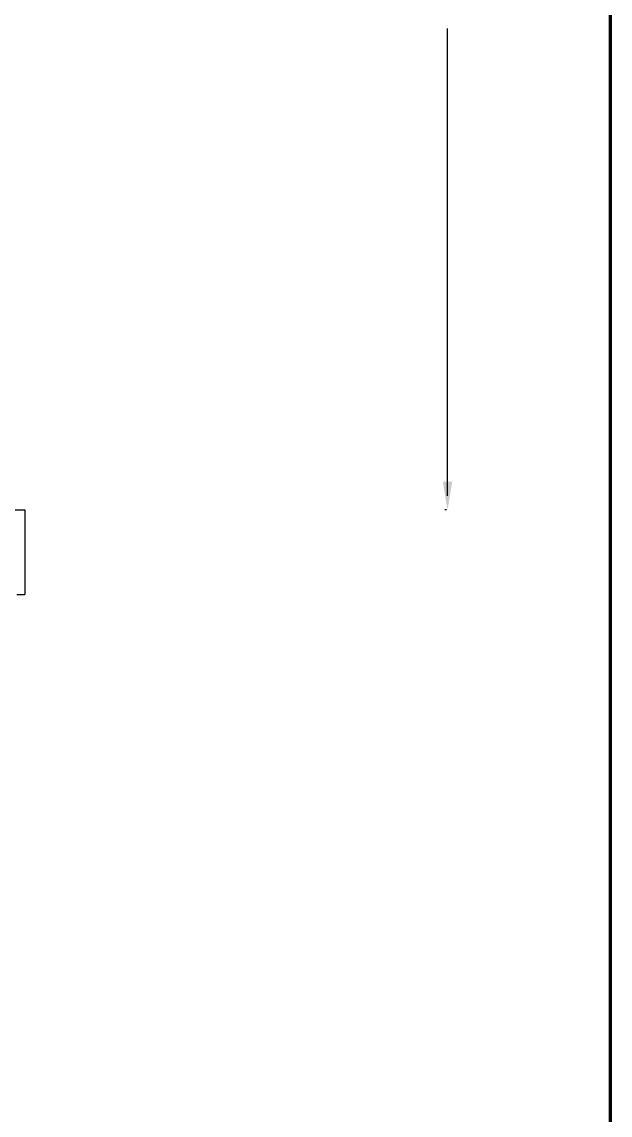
# Model space of a CAD drawing. Header units: inches. Extents: x 37 to 357, y 80 to 422.
# Drawn here: x 294.4 to 357.1, y 209.8 to 326.3 of the extents above; entities that cross this region are included whole.
import ezdxf

# ---------------------------------------------------------------- set-up
doc = ezdxf.new("R2010")
doc.units = ezdxf.units.IN
doc.header["$MEASUREMENT"] = 0
doc.layers.add('PDF-TEXT', color=7, linetype='Continuous', lineweight=35)

# ---------------------------------------------------------------- blocks, each defined once
blk = doc.blocks.new('HOOD BEHIND EXHAUST HOOD')
for p, q in [((9661.08003, 711.89234), (9661.08003, 799.92648)), ((9541.96742, 709.24019), (9581.51995, 709.24019)), ((9581.51995, 709.24019), (9581.51995, 693.32729)), ((9660.91427, 709.24019), (9660.60264, 709.24019)), ((9660.91427, 709.24019), (9660.60264, 709.24019)), ((9580.02066, 693.32729), (9581.51995, 693.32729))]:
    blk.add_line(p, q)
blk.add_solid([(9660.19598, 714.54449), (9661.96408, 714.54449), (9661.08003, 709.24019)])
blk.add_solid([(9660.19598, 714.54449), (9661.96408, 714.54449), (9661.08003, 709.24019)])

msp = doc.modelspace()

# ---------------------------------------------------------------- linework, layer by layer
at = {"layer": 'PDF-TEXT', "color": 42, "lineweight": 100}
msp.add_line((357.06, 422.1), (357.06, 80.1), dxfattribs=at)

# ---------------------------------------------------------------- block references
at = {"xscale": 0.5657759522830257, "yscale": 0.5657759522830257, "zscale": 0.5657759522830257}
msp.add_blockref('HOOD BEHIND EXHAUST HOOD', (-5126.27, -126.98), dxfattribs=at)

doc.saveas('drawing.dxf')
